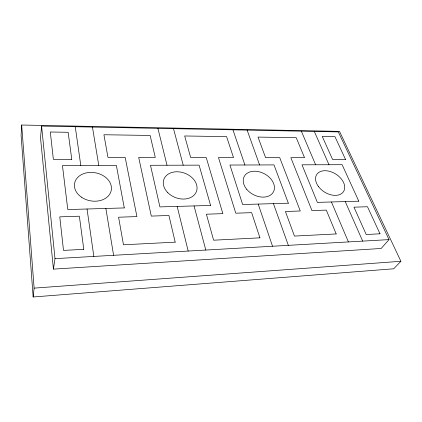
<?xml version="1.0" encoding="UTF-8"?>
<svg xmlns="http://www.w3.org/2000/svg" width="422" height="422" viewBox="0 0 422 422"><rect width="100%" height="100%" fill="white"/><g stroke="black" fill="none" stroke-linecap="round" stroke-linejoin="round"><path stroke-width="0.63" d="M21.67 125.017L21.1 135.393L33.153 296.982L393.71 268.788L400.9 261.287L339.51 131.379L21.67 125.017L34.113 288.126L33.153 296.982M41.583 126.072L40.517 137.857L53.43 269.12L381.166 248.474L389.021 239.612L338.317 131.901L41.583 126.072L54.997 258.644L53.43 269.12M34.113 288.126L400.9 261.287M54.997 258.644L389.021 239.612M314.306 131.427L328.991 164.733M345.238 201.574L362.677 241.11M301.345 131.173L315.624 164.775M331.428 201.969L348.414 241.927M247.123 130.108L259.588 164.949M273.43 203.636L288.347 245.346M232.944 129.834L244.902 164.997M258.195 204.079L272.538 246.248M173.495 128.663L183.217 165.187M194.057 205.92L205.804 250.051M157.912 128.357L167.012 165.234M177.171 206.405L188.186 251.058M92.444 127.075L98.774 165.445M105.869 208.457L113.597 255.305M75.248 126.737L80.802 165.503M87.043 209.001L93.842 256.434M83.783 249.339L63.5 250.404L59.766 216.85L79.362 216.206L83.783 249.339M380.011 233.793L366.217 234.521L353.963 207.176L367.462 206.733L380.011 233.793M175.188 242.154L123.477 244.792L118.577 217.214L136.918 216.586L125.17 157.395L107.948 157.364L103.928 134.745L150.126 135.446L155.296 157.443L138.696 157.417L151.298 216.096L168.927 215.489L175.188 242.154M259.936 237.834L213.616 240.197L206.4 214.207L222.863 213.643L206.231 157.533L190.66 157.506L184.678 135.974L226.593 136.607L233.503 157.58L218.469 157.554L235.787 213.2L251.644 212.656L259.936 237.834M336.192 233.946L294.461 236.072L285.414 211.501L300.274 210.989L279.728 157.659L265.58 157.633L258.016 137.087L296.218 137.667L304.536 157.701L290.853 157.68L311.953 210.594L326.29 210.098L336.192 233.946M124.279 207.93L67.789 209.555L62.445 165.561L116.366 165.392L124.279 207.93M210.594 205.445L159.917 206.907L150.475 165.287L199.094 165.139L210.594 205.445M288.358 203.209L242.65 204.522L229.932 165.039L273.994 164.907L288.358 203.209M358.79 201.183L317.355 202.375L302.004 164.817L342.121 164.696L358.79 201.183M71.766 159.342L53.357 159.331L50.313 131.996L68.153 132.286L71.766 159.342M345.544 159.484L332.583 159.479L322.255 136.433L334.947 136.638L345.544 159.484M81.388 197.127A18.663 14.237 10.8 0 0 111.25 190.354A18.663 14.237 10.8 0 0 86.141 172.925A18.663 14.237 10.8 0 0 81.388 197.127M167.808 192.685A17.381 13.04 20.6 0 0 196.335 191.788A17.381 13.04 20.6 0 0 176.354 171.775A17.381 13.04 20.6 0 0 167.808 192.685M246.664 189.246A16.521 11.795 27.7 0 0 273.403 191.957A16.521 11.795 27.7 0 0 256.428 171.306A16.521 11.795 27.7 0 0 246.664 189.246M318.304 186.329A15.894 10.619 32.1 0 0 343.461 191.699A15.894 10.619 32.1 0 0 328.622 171.1A15.894 10.619 32.1 0 0 318.304 186.329"/></g></svg>
